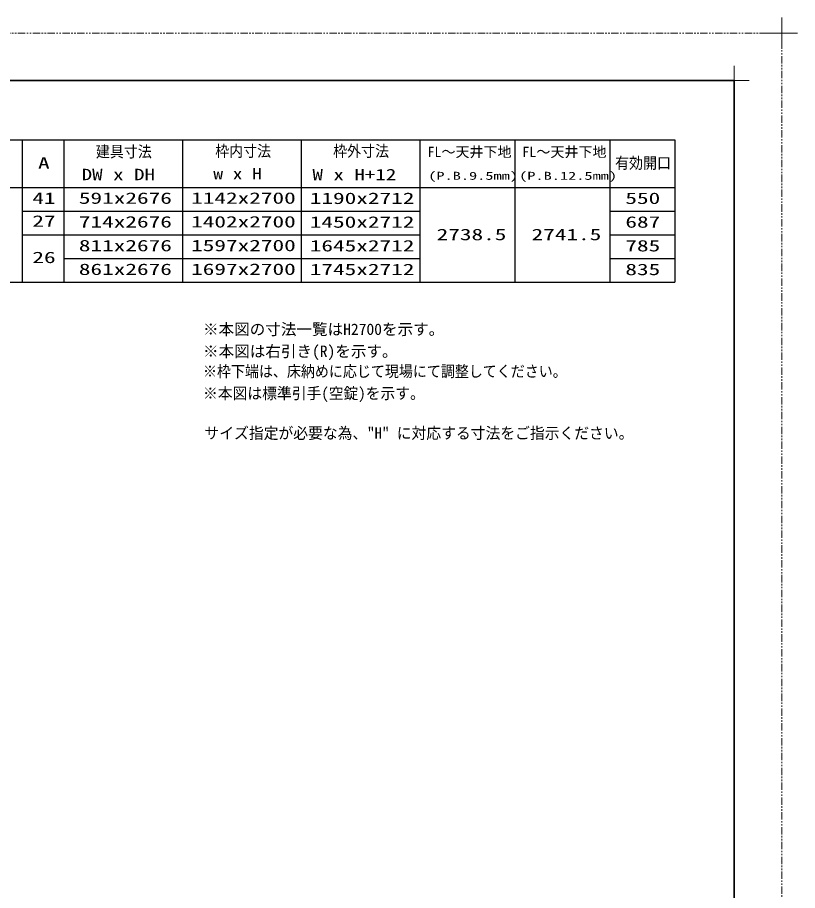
# Model space of a CAD drawing. Units: millimetres, scale not verified. Extents: x -1306 to 1306, y -607 to 607.
# Drawn here: x -257 to 400, y -129 to 607 of the extents above; entities that cross this region are included whole.
import ezdxf
from ezdxf.enums import TextEntityAlignment as Align

# ---------------------------------------------------------------- set-up
doc = ezdxf.new("R2010")
doc.units = ezdxf.units.MM
doc.header["$LTSCALE"] = 5
doc.linetypes.add('USER1', pattern=[2.5, 1.25, -0.25, 0.25, -0.25, 0.25, -0.25])
for name, color, linetype, lineweight in [('0-1_線(黄)', 2, 'Continuous', 15), ('0-3_陰線', 4, 'USER1', 9), ('0-D_線(白)', 7, 'Continuous', 30), ('1-4_DEFPOINTS', 7, 'Continuous', 5), ('1-7_図面枠', 7, 'Continuous', 35), ('1-8_一般', 7, 'Continuous', 5)]:
    doc.layers.add(name, color=color, linetype=linetype, lineweight=lineweight)
doc.styles.add('ＭＳ ゴシック', font='')
doc.styles.get('ＭＳ ゴシック').set_extended_font_data('MS Gothic')

# ---------------------------------------------------------------- blocks, each defined once
blk = doc.blocks.new('グループ-13-1')
at = {"layer": '1-8_一般'}
for p, q in [((62041.6, -14029.5), (62041.6, -13365.5)), ((61709.6, -13697.5), (62373.6, -13697.5))]:
    blk.add_line(p, q, dxfattribs=at)

msp = doc.modelspace()

# ---------------------------------------------------------------- linework, layer by layer
at = {"layer": '0-3_陰線'}
for p, q in [((387.036, 594), (-1292.964, 594)), ((387.036, -594), (387.036, 594))]:
    msp.add_line(p, q, dxfattribs=at)
at = {"layer": '0-D_線(白)'}
for p, q in [((-362.964, 504), (297.036, 504)), ((-252.964, 504), (-252.964, 384)), ((-217.964, 504), (-217.964, 384)), ((-117.964, 504), (-117.964, 384)), ((-17.964, 504), (-17.964, 384)), ((82.036, 504), (82.036, 384)), ((162.036, 504), (162.036, 384)), ((242.036, 504), (242.036, 384)), ((297.036, 504), (297.036, 384)), ((-362.964, 464), (297.036, 464)), ((-252.964, 444), (82.036, 444)), ((242.036, 444), (297.036, 444)), ((-252.964, 424), (82.036, 424)), ((242.036, 424), (297.036, 424)), ((-217.964, 404), (82.036, 404)), ((242.036, 404), (297.036, 404)), ((-362.964, 384), (297.036, 384)), ((-307.964, 384), (-252.964, 384))]:
    msp.add_line(p, q, dxfattribs=at)
at = {"layer": '1-4_DEFPOINTS'}
for p, q in [((347.036, 541.55), (347.036, 566.45)), ((334.586, 554), (359.486, 554))]:
    msp.add_line(p, q, dxfattribs=at)
at = {"layer": '1-7_図面枠'}
msp.add_lwpolyline([(-1252.964, -554), (347.036, -554), (347.036, 554), (-1252.964, 554)], close=True, dxfattribs=at)

# ---------------------------------------------------------------- block references
at = {"layer": '0-3_陰線', "xscale": 0.04, "yscale": 0.04}
msp.add_blockref('グループ-13-1', (-2094.629, 1141.9), dxfattribs=at)

# ---------------------------------------------------------------- texts
at = {"layer": '0-1_線(黄)', "style": 'ＭＳ ゴシック'}
for s, height, width, p in [('枠内寸法', 9.604, 0.9, (-90.438, 487.002)), ('枠外寸法', 9.604, 0.9, (8.954, 487.002)), ('建具寸法', 9.604, 0.9, (-190.965, 486.519)), ('A', 9.604, 1.5, (-239.718, 476.887)), ('有効開口', 9.604, 0.9, (246.543, 476.887)), ('DW x DH', 9.621, 1.35, (-202.967, 467.19)), ('w x H', 9.621, 1.25, (-92.014, 467.877)), ('W x H+12', 9.621, 1.35, (-8.471, 467.122)), ('(P.B.9.5mm)', 6.735, 1.5, (89.108, 468.393)), ('(P.B.12.5mm)', 6.735, 1.5, (165.728, 468.393)), ('41', 9.604, 1.5, (-244.511, 447.261)), ('591x2676', 9.604, 1.5, (-205.324, 447.282)), ('1142x2700', 9.604, 1.5, (-110.729, 447.348)), ('1190x2712', 9.604, 1.5, (-10.729, 447.136)), ('550', 9.604, 1.5, (255.222, 447.157)), ('27', 9.604, 1.5, (-244.511, 427.961)), ('714x2676', 9.604, 1.5, (-205.324, 427.282)), ('1402x2700', 9.604, 1.5, (-110.729, 427.348)), ('1450x2712', 9.604, 1.5, (-10.729, 427.136)), ('687', 9.604, 1.5, (255.222, 427.157)), ('2738.5', 9.604, 1.5, (96.183, 416.61)), ('2741.5', 9.604, 1.5, (176.183, 416.61)), ('811x2676', 9.604, 1.5, (-205.324, 407.282)), ('1597x2700', 9.604, 1.5, (-110.729, 407.348)), ('1645x2712', 9.604, 1.5, (-10.729, 407.136)), ('785', 9.604, 1.5, (255.222, 407.157)), ('26', 9.604, 1.5, (-244.511, 397.314)), ('861x2676', 9.604, 1.5, (-205.324, 387.282)), ('1697x2700', 9.604, 1.5, (-110.729, 387.348)), ('1745x2712', 9.604, 1.5, (-10.729, 387.136)), ('835', 9.604, 1.5, (255.222, 387.157)), ('※枠下端は、床納めに応じて現場にて調整してください。', 9.604, 0.9, (-100.704, 301.308)), ('※本図は標準引手(空錠)を示す。', 9.621, 0.95, (-100.704, 282.737)), ('サイズ指定が必要な為、"H" に対応する寸法をご指示ください。', 9.621, 0.95, (-99.435, 249.165))]:
    msp.add_text(s, height=height, dxfattribs=dict(at, width=width)).set_placement(p, align=Align.BOTTOM_LEFT)
for s, height, p in [('FL～天井下地', 8.659, (88.475, 487.035)), ('FL～天井下地', 8.659, (168.475, 487.035)), ('※本図の寸法一覧はH2700を示す。', 9.621, (-100.704, 336.728)), ('※本図は右引き(R)を示す。', 9.621, (-100.704, 318.157))]:
    msp.add_text(s, height=height, dxfattribs=at).set_placement(p, align=Align.BOTTOM_LEFT)

doc.saveas('drawing.dxf')
